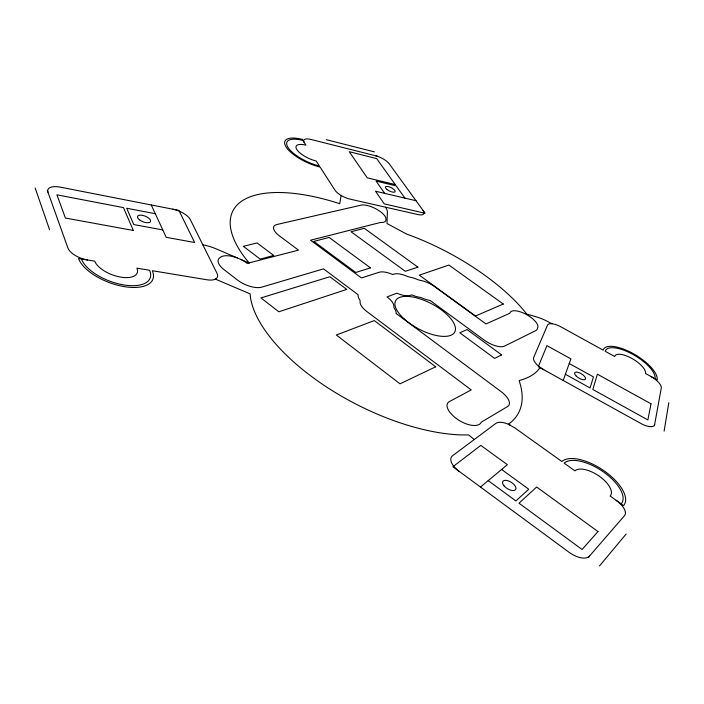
<?xml version="1.0" encoding="UTF-8"?>
<svg xmlns="http://www.w3.org/2000/svg" width="704" height="704" viewBox="0 0 704 704"><rect width="100%" height="100%" fill="white"/><g stroke="black" fill="none" stroke-linecap="round" stroke-linejoin="round"><path stroke-width="1.06" d="M664.118 431.13L668.8 402.706M654.412 425.762L661.294 387.983A13.455 5.078 31.9 0 0 650.663 376.332M563.182 380.459L570.909 358.873L546.955 345.638L538.287 366.678L640.992 423.544A14.344 5.738 32.4 0 0 654.658 424.415M540.135 367.382L538.208 370.031A137.095 56.628 27.6 0 1 519.878 380.31L519.138 380.723A149.327 67.17 27.4 0 1 510.84 422.391L508.323 424.222L514.721 427.821L561.862 461.516A38.051 17.345 33.1 0 1 604.762 471.319A38.051 17.345 33.1 0 1 623.55 505.604L610.166 496.038A21.736 9.909 33.1 0 0 599.509 476.379A21.736 9.909 33.1 0 0 574.922 470.844L564.177 463.17A35.147 16.016 33.1 0 1 603.83 472.208A35.147 16.016 33.1 0 1 621.166 503.897M599.5 565.946L626.146 534.01M588.166 557.621L624.527 515.645A16.65 7.647 33.9 0 0 616.106 500.28M480.489 487.054L507.373 464.666L480.814 445.394L452.892 466.734L568.946 552.2A17.89 8.862 34.3 0 0 589.468 556.116M215.899 278.863L215.398 279.11L250.122 293.885L250.545 298.056A149.327 67.17 27.4 0 0 460.856 434.922L468.653 434.94L474.258 439.516M552.262 323.77L550.246 322.916A26.805 10.437 29.9 0 0 536.686 316.976L526.856 314.142L522.465 308.836A137.095 56.628 27.6 0 0 406.498 234.01L386.998 223.538L387.367 212.062A25.274 9.337 26 0 0 385.757 207.513L385.528 207.196M162.791 229.944L133.786 224.558L126.685 208.234L155.294 213.734M202.849 244.842L205.462 245.379A31.495 14.071 23 0 1 216.744 249.102L249.295 263.085L245.432 258.377A138.028 57.165 26.2 0 1 339.742 203.694L341.097 195.448M416.011 200.719L375.531 191.224L384.243 203.887L425.11 213.25L389.233 163.803A11.598 3.934 26.1 0 0 375.478 155.716M377.626 156.262L310.974 139.454A12.038 4.171 25 0 0 304.304 142.586M326.216 139.647L374.502 151.906M237.274 257.919L236.641 257.682A18.278 8.114 23.6 0 0 221.329 256.722A39.547 17.67 24 0 0 219.701 257.822A18.304 8.14 23.6 0 0 224.057 269.65L237.512 280.06A18.357 8.219 23.9 0 0 261.791 287.135L323.523 268.866L358.169 294.774L358.081 295.354A17.195 7.392 26.8 0 0 359.779 299.869L360.158 301.154A17.336 7.506 26.9 0 0 366.872 311.546L471.222 389.91L449.478 401.544A18.823 8.791 29.8 0 0 449.68 411.99A30.351 14.089 30 0 0 451.343 413.978A18.841 8.809 29.8 0 0 468.618 424.618A18.841 8.809 29.8 0 0 481.202 422.215L507.478 406.613A18.049 8.061 30.1 0 0 501.142 391.662L396.079 313.43L396.132 312.831A17.23 7.418 26.9 0 0 394.266 308.29L393.835 307.014A17.098 7.304 26.8 0 0 387.033 296.938L396.862 293.172L398.015 293.665A16.491 6.802 27.1 0 0 410.502 295.319L411.717 294.879L412.852 295.363A16.342 6.679 27.4 0 0 419.874 297.308L421.916 297.924A16.289 6.635 27.6 0 0 429.044 300.274L430.056 300.432L484.202 340.094A16.562 6.82 29.2 0 0 504.53 346.104L535.797 330.616A15.796 6.178 29.5 0 0 537.196 329.138L537.786 327.554A15.743 6.142 29.5 0 0 526.24 314.415A15.743 6.142 29.5 0 0 510.101 312.629L509.837 313.245L485.98 323.954L434.746 286.704A16.201 6.565 27.6 0 0 419.813 280.28L417.824 279.664A16.254 6.609 27.4 0 0 409.534 277.103L407.537 276.487A16.315 6.653 27.2 0 0 393.897 274.12L392.682 274.516L391.556 274.041A16.465 6.767 26.9 0 0 379.148 272.254L361.434 277.948L310.543 240.222L380.477 222.464A15.066 5.641 26.2 0 0 385.801 220.537A37.312 13.983 25.8 0 0 385.986 219.12A15.039 5.623 26.2 0 0 376.658 209.238A15.039 5.623 26.2 0 0 361.046 205.154L276.901 224.506A16.702 6.846 24.7 0 0 279.4 235.875L298.487 250.14L247.192 263.393A18.278 8.114 23.6 0 0 241.498 259.785L240.61 259.354M569.246 363.528L593.454 376.904L590.066 387.948L565.391 374.29M543.814 369.741L540.082 367.347A14.098 5.755 30.4 0 1 533.676 357.482L547.483 325.222A13.253 5.095 30.1 0 1 560.956 326.885L603.152 350.143A30.994 11.651 31.4 0 1 632.966 353.478A30.994 11.651 31.4 0 1 657.105 379.878L645.515 373.498A17.706 6.653 31.4 0 0 631.743 358.354A17.706 6.653 31.4 0 0 614.689 356.506L605.202 351.278A28.626 10.762 31.4 0 1 632.755 354.341A28.626 10.762 31.4 0 1 655.037 378.743M501.609 469.471L528.766 489.236L515.9 500.94L488.206 480.63M404.932 198.114L396.185 185.882L376.103 181.078L384.666 193.362M151.237 204.97L166.214 237.318L194.63 242.502L178.904 210.39L60.394 187.167A16.403 7.049 19.8 0 0 47.969 192.254M47.326 190.441L67.918 248.01A17.257 7.982 19.9 0 0 87.569 259.978M35.2 188.1L49.588 229.75M81.426 258.958A36.846 17.195 20.7 0 0 123.614 284.918A36.846 17.195 20.7 0 0 149.582 270.266L136.91 268.162A22.783 10.63 20.7 0 1 120.815 277.13A22.783 10.63 20.7 0 1 94.75 261.175L78.522 258.482A39.89 18.612 20.7 0 0 124.203 286.616A39.89 18.612 20.7 0 0 152.31 270.714L206.967 279.778A16.042 7.295 22.8 0 0 216.999 273.31L190.353 219.683A15.277 6.494 22.3 0 0 172.814 209.194M302.896 140.404A26.391 9.302 24.9 0 0 288.086 147.541A26.391 9.302 24.9 0 0 319.387 165.994L316.166 160.996A16.324 5.755 24.9 0 1 296.859 149.6A16.324 5.755 24.9 0 1 305.967 145.174L302.236 139.383A28.574 10.076 24.9 0 0 286.176 147.101A28.574 10.076 24.9 0 0 320.082 167.077L334.946 190.133A12.654 4.664 25.6 0 0 350.029 199.118L417.595 214.491A12.197 4.374 26.8 0 0 423.069 210.434M510.497 425.242A15.972 7.374 30.9 0 0 495.862 423.394L452.593 455.699A17.116 8.518 30.7 0 0 458.99 471.222M651.015 403.814L647.874 419.936L592.812 389.47L597.406 374.202L651.015 403.814M598.013 531.573L582.085 549.481L518.998 503.21L536.642 487.027L598.013 531.573M501.609 354.886L494.648 358.406L459.809 332.781L467.051 329.551L501.609 354.886M435.706 366.793L400.022 383.812L336.336 335.025L374.264 320.575L435.706 366.793M503.281 304.04L475.49 316.008L419.32 275.167L448.879 265.038L503.281 304.04M417.886 267.15L405.337 271.313L351.058 231.748L364.285 228.307L417.886 267.15M346.746 289.406L278.846 311.784L260.938 297.942L329.842 276.742L346.746 289.406M370.462 267.881L355.731 272.483L313.826 241.428L329.12 237.45L370.462 267.881M273.715 255.49L260.146 259.081L243.364 246.312L257.101 242.942L273.715 255.49M133.329 230.463L65.41 218.046L56.901 194.814L123.455 207.618L133.329 230.463M395.226 184.545L367.25 177.83L349.246 151.712L376.64 158.585L395.226 184.545M139.489 219.85A7.005 3.027 21.5 0 0 150.471 221.716A7.005 3.027 21.5 0 0 142.19 215.301A7.005 3.027 21.5 0 0 139.489 219.85M387.138 189.578A5.359 1.892 26.3 0 0 395.094 191.708A5.359 1.892 26.3 0 0 388.652 186.666A5.359 1.892 26.3 0 0 387.138 189.578M504.099 485.936A7.612 3.74 31.9 0 0 515.618 489.606A7.612 3.74 31.9 0 0 508.033 480.762A7.612 3.74 31.9 0 0 504.099 485.936M576.294 376.165A6.23 2.499 31 0 0 585.42 379.139A6.23 2.499 31 0 0 578.556 372.469A6.23 2.499 31 0 0 576.294 376.165M403.823 318.586A33.449 14.124 27.9 0 0 454.485 332.49A33.449 14.124 27.9 0 0 417.278 298.047A33.449 14.124 27.9 0 0 403.823 318.586"/></g></svg>
